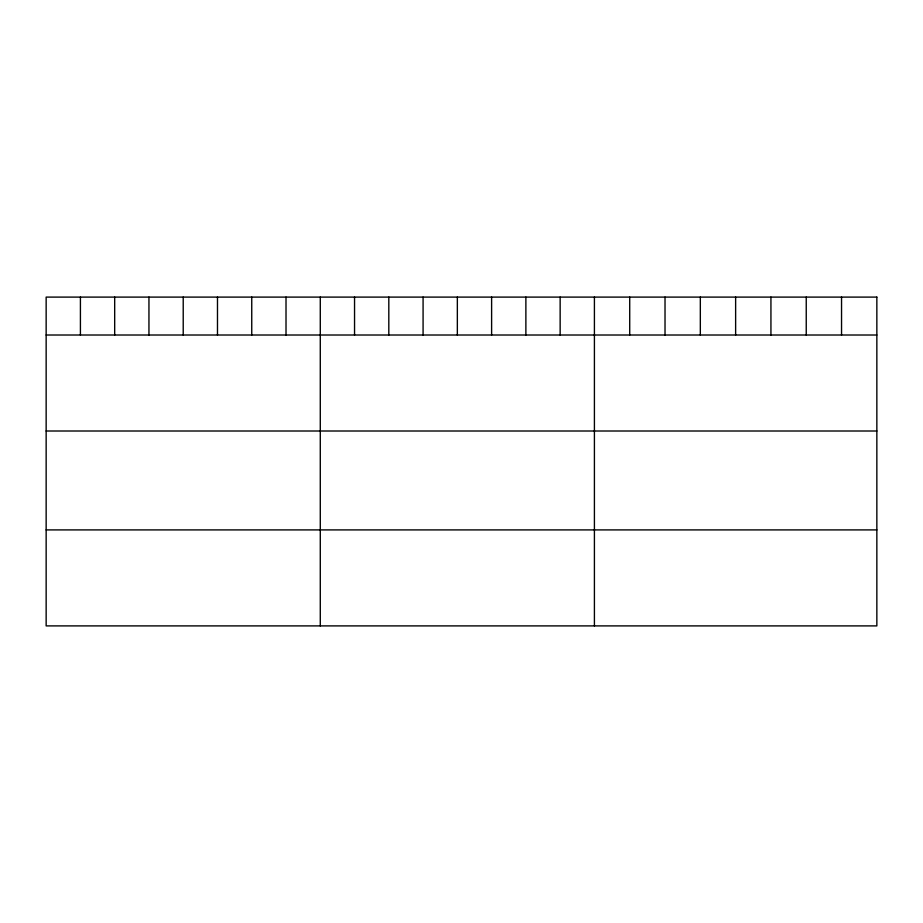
<?xml version="1.0" encoding="UTF-8"?>
<svg xmlns="http://www.w3.org/2000/svg" width="923" height="923" viewBox="0 0 923 923"><rect width="100%" height="100%" fill="white"/><g stroke="black" fill="none" stroke-linecap="round" stroke-linejoin="round"><path stroke-width="1.38" d="M46.15 335.014L876.85 335.014M46.15 431.006L876.85 431.006M46.15 529.906L876.85 529.906M841.545 297.102L841.545 335.014M806.24 297.102L806.24 335.014M770.936 297.102L770.936 335.014M735.631 297.102L735.631 335.014M700.326 297.102L700.326 335.014M665.022 297.102L665.022 335.014M629.717 297.102L629.717 335.014M594.412 297.102L594.412 625.898M560.146 297.102L560.146 335.014M525.879 297.102L525.879 335.014M491.613 297.102L491.613 335.014M457.346 297.102L457.346 335.014M423.08 297.102L423.08 335.014M388.814 297.102L388.814 335.014M354.547 297.102L354.547 335.014M320.281 297.102L320.281 625.898M286.015 297.102L286.015 335.014M251.748 297.102L251.748 335.014M217.482 297.102L217.482 335.014M183.216 297.102L183.216 335.014M148.949 297.102L148.949 335.014M114.683 297.102L114.683 335.014M80.416 297.102L80.416 335.014M876.85 297.102L46.15 297.102L46.15 625.898L876.85 625.898L876.85 297.102"/></g></svg>
